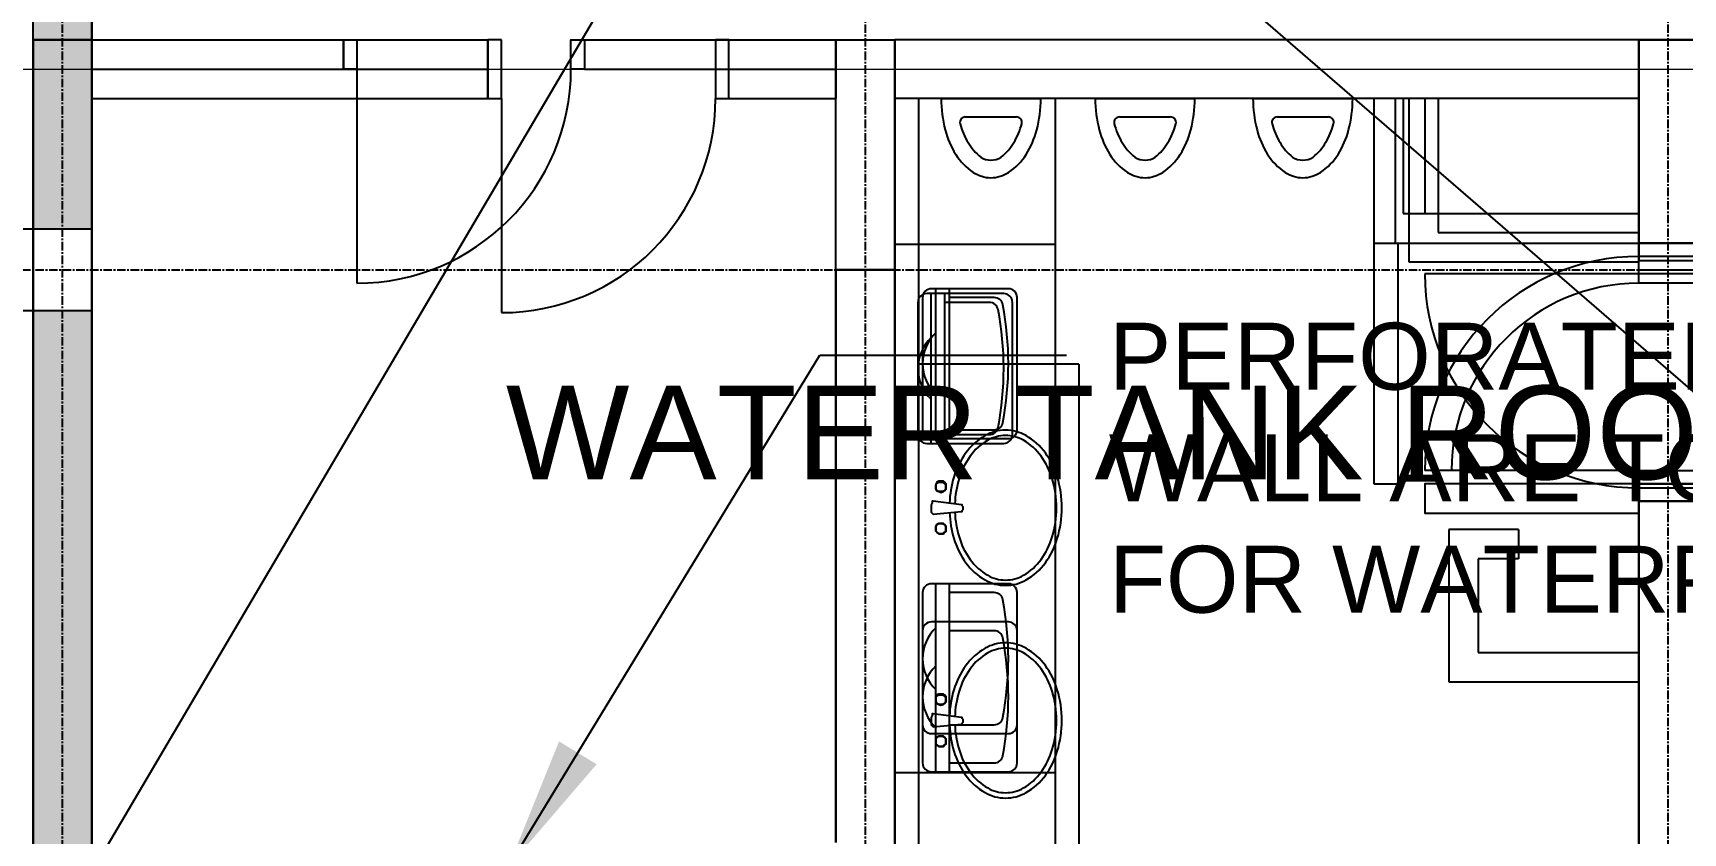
# Model space of a CAD drawing. Header units: millimetres. Extents: x -27283 to 30143, y -18440 to 22926.
# Drawn here: x -14643 to -8478, y 171 to 3161 of the extents above; entities that cross this region are included whole.
import ezdxf

# ---------------------------------------------------------------- set-up
doc = ezdxf.new("R2010")
doc.units = ezdxf.units.MM
doc.linetypes.add('PCENTRE', pattern=[50.8, 31.75, -6.35, 6.35, -6.35])
doc.linetypes.add('PCENTRE2', pattern=[28.575, 19.05, -3.175, 3.175, -3.175])
for name, color, linetype in [('11th Floor - Doors Windows and Openings', 7, 'Continuous'), ('11th Floor - Multi-View Blocks', 7, 'Continuous'), ('11th Floor - Structural Members', 7, 'Continuous'), ('11th Floor - Walls', 7, 'Continuous'), ('Boundaries_and_building_grids', 140, 'PCENTRE2'), ('Lift Motor Room Roof - Hatch', 7, 'Continuous'), ('Lift Motor Room Roof - Roofs', 7, 'Continuous'), ('Lift Motor Room Roof - Structural Members', 7, 'Continuous'), ('Lift Motor Room Roof - Text and Leaders', 7, 'Continuous'), ('Roof - Structural Members', 7, 'Continuous'), ('Roof - Text and Leaders', 7, 'Continuous'), ('Roof - Walls', 7, 'Continuous'), ('Sixth Floor - Doors Windows and Openings', 7, 'Continuous'), ('Sixth Floor - Multi-View Blocks', 7, 'Continuous'), ('Sixth Floor - Structural Members', 7, 'Continuous'), ('Sixth Floor - Walls', 7, 'Continuous'), ('Tenth Floor - Doors Windows and Openings', 7, 'Continuous'), ('Tenth Floor - Multi-View Blocks', 7, 'Continuous'), ('Tenth Floor - Structural Members', 7, 'Continuous'), ('Tenth Floor - Walls', 7, 'Continuous')]:
    doc.layers.add(name, color=color, linetype=linetype)
doc.styles.add('Arial1', font='arial.ttf')
doc.dimstyles.new('ISO-25', dxfattribs={"dimtxt": 2.5, "dimasz": 2.5, "dimexe": 1.25, "dimexo": 0.625, "dimtad": 1, "dimtxsty": 'Standard', "dimcen": 2.5, "dimadec": 0, "dimazin": 0, "dimtfac": 1, "dimtmove": 0, "dimatfit": 3, "dimfxl": 1, "dimarcsym": 0})
pattern_1 = [(90, (0, 0), (-25, 2e-15), [0.25, -199.75]), (90, (0.98, 2.5), (-25, 2e-15), [0.25, -199.75]), (90, (1.955, 5), (-25, 2e-15), [0.25, -199.75]), (90, (2.917, 7.5), (-25, 2e-15), [0.25, -199.75]), (90, (3.862, 10), (-25, 2e-15), [0.25, -199.75]), (90, (4.782, 12.5), (-25, 2e-15), [0.25, -199.75]), (90, (5.675, 15), (-25, 2e-15), [0.25, -199.75]), (90, (6.53, 17.5), (-25, 2e-15), [0.25, -199.75]), (90, (7.348, 20), (-25, 2e-15), [0.25, -199.75]), (90, (8.117, 22.5), (-25, 2e-15), [0.25, -199.75]), (90, (8.84, 25), (-25, 2e-15), [0.25, -199.75]), (90, (9.505, 27.5), (-25, 2e-15), [0.25, -199.75]), (90, (10.113, 30), (-25, 2e-15), [0.25, -199.75]), (90, (10.658, 32.5), (-25, 2e-15), [0.25, -199.75]), (90, (11.137, 35), (-25, 2e-15), [0.25, -199.75]), (90, (11.547, 37.5), (-25, 2e-15), [0.25, -199.75]), (90, (11.887, 40), (-25, 2e-15), [0.25, -199.75]), (90, (12.155, 42.5), (-25, 2e-15), [0.25, -199.75]), (90, (12.345, 45), (-25, 2e-15), [0.25, -199.75]), (90, (12.463, 47.5), (-25, 2e-15), [0.25, -199.75]), (90, (12.5, 50), (-25, 2e-15), [0.25, -199.75]), (90, (0.98, 97.5), (-25, 2e-15), [0.25, -199.75]), (90, (1.955, 95), (-25, 2e-15), [0.25, -199.75]), (90, (2.917, 92.5), (-25, 2e-15), [0.25, -199.75]), (90, (3.862, 90), (-25, 2e-15), [0.25, -199.75]), (90, (4.782, 87.5), (-25, 2e-15), [0.25, -199.75]), (90, (5.675, 85), (-25, 2e-15), [0.25, -199.75]), (90, (6.53, 82.5), (-25, 2e-15), [0.25, -199.75]), (90, (7.348, 80), (-25, 2e-15), [0.25, -199.75]), (90, (8.117, 77.5), (-25, 2e-15), [0.25, -199.75]), (90, (8.84, 75), (-25, 2e-15), [0.25, -199.75]), (90, (9.505, 72.5), (-25, 2e-15), [0.25, -199.75]), (90, (10.113, 70), (-25, 2e-15), [0.25, -199.75]), (90, (10.658, 67.5), (-25, 2e-15), [0.25, -199.75]), (90, (11.137, 65), (-25, 2e-15), [0.25, -199.75]), (90, (11.547, 62.5), (-25, 2e-15), [0.25, -199.75]), (90, (11.887, 60), (-25, 2e-15), [0.25, -199.75]), (90, (12.155, 57.5), (-25, 2e-15), [0.25, -199.75]), (90, (12.345, 55), (-25, 2e-15), [0.25, -199.75]), (90, (12.463, 52.5), (-25, 2e-15), [0.25, -199.75]), (90, (-0.98, 102.5), (-25, 2e-15), [0.25, -199.75]), (90, (-1.955, 105), (-25, 2e-15), [0.25, -199.75]), (90, (-2.917, 107.5), (-25, 2e-15), [0.25, -199.75]), (90, (-3.862, 110), (-25, 2e-15), [0.25, -199.75]), (90, (-4.782, 112.5), (-25, 2e-15), [0.25, -199.75]), (90, (-5.675, 115), (-25, 2e-15), [0.25, -199.75]), (90, (-6.53, 117.5), (-25, 2e-15), [0.25, -199.75]), (90, (-7.348, 120), (-25, 2e-15), [0.25, -199.75]), (90, (-8.117, 122.5), (-25, 2e-15), [0.25, -199.75]), (90, (-8.84, 125), (-25, 2e-15), [0.25, -199.75]), (90, (-9.505, 127.5), (-25, 2e-15), [0.25, -199.75]), (90, (-10.113, 130), (-25, 2e-15), [0.25, -199.75]), (90, (-10.658, 132.5), (-25, 2e-15), [0.25, -199.75]), (90, (-11.137, 135), (-25, 2e-15), [0.25, -199.75]), (90, (-11.547, 137.5), (-25, 2e-15), [0.25, -199.75]), (90, (-11.887, 140), (-25, 2e-15), [0.25, -199.75]), (90, (-12.155, 142.5), (-25, 2e-15), [0.25, -199.75]), (90, (-12.345, 145), (-25, 2e-15), [0.25, -199.75]), (90, (-12.463, 147.5), (-25, 2e-15), [0.25, -199.75]), (90, (-12.5, 150), (-25, 2e-15), [0.25, -199.75]), (90, (-0.98, 197.5), (-25, 2e-15), [0.25, -199.75]), (90, (-1.955, 195), (-25, 2e-15), [0.25, -199.75]), (90, (-2.917, 192.5), (-25, 2e-15), [0.25, -199.75]), (90, (-3.862, 190), (-25, 2e-15), [0.25, -199.75]), (90, (-4.782, 187.5), (-25, 2e-15), [0.25, -199.75]), (90, (-5.675, 185), (-25, 2e-15), [0.25, -199.75]), (90, (-6.53, 182.5), (-25, 2e-15), [0.25, -199.75]), (90, (-7.348, 180), (-25, 2e-15), [0.25, -199.75]), (90, (-8.117, 177.5), (-25, 2e-15), [0.25, -199.75]), (90, (-8.84, 175), (-25, 2e-15), [0.25, -199.75]), (90, (-9.505, 172.5), (-25, 2e-15), [0.25, -199.75]), (90, (-10.113, 170), (-25, 2e-15), [0.25, -199.75]), (90, (-10.658, 167.5), (-25, 2e-15), [0.25, -199.75]), (90, (-11.137, 165), (-25, 2e-15), [0.25, -199.75]), (90, (-11.547, 162.5), (-25, 2e-15), [0.25, -199.75]), (90, (-11.887, 160), (-25, 2e-15), [0.25, -199.75]), (90, (-12.155, 157.5), (-25, 2e-15), [0.25, -199.75]), (90, (-12.345, 155), (-25, 2e-15), [0.25, -199.75]), (90, (-12.463, 152.5), (-25, 2e-15), [0.25, -199.75]), (90, (0, 100), (-25, 2e-15), [0.25, -199.75])]

# ---------------------------------------------------------------- blocks, each defined once
blk = doc.blocks.new('whb4')
for points in [[(-93.1, 84.3), (-93.1, 84.3), (-93.1, 91.4), (-86, 98.4), (-82.4, 101.9), (-71.9, 101.9), (-64.9, 101.9), (-58, 98.4), (-54.4, 91.4), (-54.4, 84.3), (-54.4, 77.3), (-58, 70.2), (-64.9, 66.8), (-71.9, 66.8), (-82.4, 66.8), (-86, 70.2), (-93.1, 77.3), (-93.1, 84.3)], [(-93.1, 84.3), (-93.1, 73.8), (-86, 70.2), (-82.4, 63.3), (-71.9, 63.3), (-64.9, 63.3), (-58, 70.2), (-54.4, 73.8), (-54.4, 84.3), (-54.4, 91.4), (-58, 98.4), (-64.9, 101.9), (-71.9, 101.9), (-82.4, 101.9), (-86, 98.4), (-93.1, 91.4), (-93.1, 84.3)], [(-19.3, 112.4), (-19.3, 112.4), (-8.8, 7), (-8.8, 3.6), (-5.2, 3.6), (-1.7, 0), (1.7, 0), (8.8, 0), (12.4, 3.6), (15.8, 3.6), (15.8, 7), (29.9, 112.4), (29.9, 116), (22.9, 116), (15.8, 119.4), (5.3, 119.4), (-5.2, 119.4), (-12.2, 119.4), (-15.8, 116), (-19.3, 112.4)], [(61.4, 84.3), (65, 73.8), (68.5, 70.2), (75.5, 63.3), (82.6, 63.3), (93.1, 63.3), (100.1, 70.2), (103.6, 73.8), (103.6, 84.3), (103.6, 91.4), (100.1, 98.4), (93.1, 101.9), (82.6, 101.9), (75.5, 101.9), (68.5, 98.4), (65, 91.4), (61.4, 84.3)], [(65, 84.3), (65, 91.4), (68.5, 98.4), (75.5, 101.9), (82.6, 101.9), (89.6, 101.9), (96.5, 98.4), (100.1, 91.4), (100.1, 84.3), (100.1, 77.3), (96.5, 70.2), (89.6, 66.8), (82.6, 66.8), (75.5, 66.8), (68.5, 70.2), (65, 77.3), (65, 84.3)]]:
    blk.add_lwpolyline(points)
for points in [[(-13.2, 51.4, 0.061744), (-110, 35, 0.08403), (-200.4, -9.7, 0.106518), (-265, -81.6, 0.130631), (-285.3, -158.2, 0.130631), (-265, -234.8, 0.106518), (-200.4, -306.7, 0.08403), (-110, -351.4, 0.072981), (4.7, -368.2, 0.072981), (119.3, -351.4, 0.08403), (209.7, -306.7, 0.106518), (274.3, -234.8, 0.130631), (294.7, -158.2, 0.130631)], [(-11.2, 31.4, 0.062468), (-104.3, 15.8, 0.08403), (-188.7, -25.9, 0.106518), (-247.6, -91.6, 0.130631), (-265.3, -158.2, 0.130631), (-247.6, -224.9, 0.106518), (-188.7, -290.5, 0.08403), (-104.3, -332.2, 0.072981), (4.7, -348.2, 0.072981), (113.6, -332.2, 0.08403), (198, -290.5, 0.106518), (256.9, -224.9, 0.130631), (274.7, -158.2, 0.130631)], [(274.7, -158.2, 0.130631), (256.9, -91.6, 0.106518), (198, -25.9, 0.08403), (113.6, 15.8, 0.063409), (19.1, 31.5, 0.072981)], [(294.7, -158.2, 0.130631), (274.3, -81.6, 0.106518), (209.7, -9.7, 0.08403), (119.3, 35, 0.062212), (21.8, 51.4, 0.072981)]]:
    blk.add_lwpolyline(points, format="xyb")
blk = doc.blocks.new('UR3')
for p, q in [((-207.9, 153.9), (164.6, 153.9)), ((-117.4, 85.1), (74, 85.1))]:
    blk.add_line(p, q)
blk.add_lwpolyline([(-207.9, 153.9, 0.062798), (-192.7, 36.6, 0.0766), (-153.3, -54.8, 0.107143), (-87.8, -121.9, 0.147074), (-21.7, -141.8, 0.147074), (44.5, -121.9, 0.107143), (110, -54.8, 0.0766), (149.4, 36.6, 0.062798), (164.6, 153.9, 0.06357)], format="xyb")
for centre, radius, start, end in [((-117.4, 65.1), 20, 90, 194.63688), ((74, 65.1), 20, 345.36312, 90), ((121.4, 127.4), 266.8, 194.63688, 211.14449), ((-164.7, 127.4), 266.8, 328.85551, 345.36312), ((50.2, 78.1), 180.4, 209.43686, 232.38366), ((-93.5, 78.1), 180.4, 307.61634, 330.56314), ((-21.7, -6.9), 69.4, 236.53302, 270), ((-21.7, -6.9), 69.4, 270, 303.46698)]:
    blk.add_arc(centre, radius, start, end)

msp = doc.modelspace()

# ---------------------------------------------------------------- hatches: boundary and pattern name
at = {"layer": 'Lift Motor Room Roof - Hatch', "linetype": 'Continuous', "lineweight": -3}
h = msp.add_hatch(dxfattribs=at)
h.set_pattern_fill('GENERAL', color=8, scale=25, style=0)
h.set_pattern_definition(pattern_1)
h.paths.add_polyline_path([(-14642.8, 5070.7), (-14642.8, 2428.2), (-14422.8, 2428.2), (-14422.8, 5070.7)])
h = msp.add_hatch(dxfattribs=at)
h.set_pattern_fill('GENERAL', color=8, scale=25, style=0)
h.set_pattern_definition(pattern_1)
h.paths.add_polyline_path([(-14642.8, 2123.2), (-14642.8, -2071.8), (-14422.8, -2071.8), (-14422.8, 2123.2)])

# ---------------------------------------------------------------- linework, layer by layer
at = {"layer": '11th Floor - Doors Windows and Openings', "color": 1, "linetype": 'Continuous'}
for p, q in [((-13432.8, 3025.7, 37950), (-13432.8, 2225.7, 37950)), ((-8642.8, 1525.7, 37950), (-9342.8, 1525.7, 37950))]:
    msp.add_line(p, q, dxfattribs=at)
at = {"layer": '11th Floor - Doors Windows and Openings', "color": 1, "linetype": 'Continuous', "elevation": 37950}
for points in [[(-13432.8, 3025.7), (-13482.8, 3025.7), (-13482.8, 3135.7), (-13432.8, 3135.7), (-13432.8, 3025.7)], [(-12582.8, 3025.7), (-12632.8, 3025.7), (-12632.8, 3135.7), (-12582.8, 3135.7), (-12582.8, 3025.7)], [(-8422.8, 2225.7), (-8642.8, 2225.7), (-8642.8, 2275.7), (-8422.8, 2275.7), (-8422.8, 2225.7)], [(-8422.8, 1475.7), (-8642.8, 1475.7), (-8642.8, 1525.7), (-8422.8, 1525.7), (-8422.8, 1475.7)]]:
    msp.add_lwpolyline(points, dxfattribs=at)
at = {"layer": '11th Floor - Doors Windows and Openings', "color": 1, "linetype": 'Continuous'}
for centre, radius, start, end in [((-13432.8, 3025.7, 37950), 800, 270, 0), ((-8642.8, 1525.7, 37950), 700, 90, 180)]:
    msp.add_arc(centre, radius, start, end, dxfattribs=at)
at = {"layer": '11th Floor - Multi-View Blocks', "color": 1, "linetype": 'Continuous'}
for p, q in [((-11318.8, 2172, 37950), (-11318.8, 1677.9, 37950)), ((-10998.5, 2205, 37950), (-11285.9, 2205, 37950)), ((-11269.4, 1645, 37950), (-11269.4, 2205, 37950)), ((-11220, 2205, 37950), (-11220, 1645, 37950)), ((-11051.7, 2172, 37950), (-11220, 2172, 37950)), ((-10965.5, 1677.9, 37950), (-10965.5, 2172, 37950)), ((-11220, 1677.9, 37950), (-11051.7, 1677.9, 37950)), ((-11285.9, 1645, 37950), (-10998.5, 1645, 37950)), ((-11318.8, 1069.5, 37950), (-11318.8, 575.3, 37950)), ((-10998.5, 1102.4, 37950), (-11285.9, 1102.4, 37950)), ((-11269.4, 542.4, 37950), (-11269.4, 1102.4, 37950)), ((-11220, 1102.4, 37950), (-11220, 542.4, 37950)), ((-11051.7, 1069.5, 37950), (-11220, 1069.5, 37950)), ((-10965.5, 575.3, 37950), (-10965.5, 1069.5, 37950)), ((-11220, 575.3, 37950), (-11051.7, 575.3, 37950)), ((-11285.9, 542.4, 37950), (-10998.5, 542.4, 37950))]:
    msp.add_line(p, q, dxfattribs=at)
at = {"layer": '11th Floor - Multi-View Blocks', "color": 1, "linetype": 'Continuous', "elevation": 37950}
msp.add_lwpolyline([(-11422.8, 397), (-10822.8, 397), (-10822.8, 2370.9), (-11422.8, 2370.9), (-11422.8, 397)], dxfattribs=at)
at = {"layer": '11th Floor - Multi-View Blocks', "color": 1, "linetype": 'Continuous'}
for centre, radius, start, end in [((-11285.9, 2172, 37950), 32.9, 90, 180), ((-11051.7, 2139.1, 37950), 32.9, 10.8419, 90), ((-10998.5, 2172, 37950), 32.9, 0, 90), ((-12169.7, 1925, 37950), 1171.3, 349.15813, 10.84188), ((-11159.6, 1925, 37950), 159.2, 133.60268, 226.39732), ((-11285.9, 1677.9, 37950), 32.9, 180, 270), ((-11051.7, 1710.8, 37950), 32.9, 270, 349.1581), ((-10998.5, 1677.9, 37950), 32.9, 270, 0), ((-11285.9, 1069.5, 37950), 32.9, 90, 180), ((-11051.7, 1036.5, 37950), 32.9, 10.8419, 90), ((-10998.5, 1069.5, 37950), 32.9, 0, 90), ((-12169.7, 822.4, 37950), 1171.3, 349.15813, 10.84188), ((-11159.6, 822.4, 37950), 159.2, 133.60268, 226.39732), ((-11285.9, 575.3, 37950), 32.9, 180, 270), ((-11051.7, 608.3, 37950), 32.9, 270, 349.1581), ((-10998.5, 575.3, 37950), 32.9, 270, 0)]:
    msp.add_arc(centre, radius, start, end, dxfattribs=at)
at = {"layer": '11th Floor - Structural Members', "color": 5, "linetype": 'Continuous', "lineweight": -3, "elevation": 37950}
for points in [[(-14422.8, 3135.7), (-14422.8, -3084.3), (-14642.8, -3084.3), (-14642.8, 3135.7)], [(-11642.8, 2275.7), (-11642.8, 3135.7), (-11422.8, 3135.7), (-11422.8, 2275.7)], [(-8422.8, 3135.7), (-8422.8, 2375.7), (-8642.8, 2375.7), (-8642.8, 3135.7)], [(-8422.8, 1475.7), (-8642.8, 1475.7), (-8642.8, -3084.3), (-8422.8, -3084.3)]]:
    msp.add_lwpolyline(points, close=True, dxfattribs=at)
at = {"layer": '11th Floor - Walls', "color": 2, "linetype": 'Continuous'}
for p, q in [((-14422.8, 3135.7, 37950), (-13482.8, 3135.7, 37950)), ((-13482.8, 3135.7, 37950), (-13482.8, 3025.7, 37950)), ((-12582.8, 3135.7, 37950), (-12582.8, 3025.7, 37950)), ((-12582.8, 3135.7, 37950), (-11642.8, 3135.7, 37950)), ((-11642.8, 3025.7, 37950), (-11642.8, 3135.7, 37950)), ((-14422.8, 3025.7, 37950), (-13482.8, 3025.7, 37950)), ((-12582.8, 3025.7, 37950), (-11642.8, 3025.7, 37950))]:
    msp.add_line(p, q, dxfattribs=at)
at = {"layer": '11th Floor - Walls', "color": 3, "linetype": 'Continuous'}
for p, q in [((-11422.8, 2915.7, 37950), (-11422.8, 3135.7, 37950)), ((-8642.8, 3135.7, 37950), (-11422.8, 3135.7, 37950)), ((-8642.8, 2915.7, 37950), (-8642.8, 3135.7, 37950)), ((-9502.8, 2915.7, 37950), (-11422.8, 2915.7, 37950)), ((-9502.8, 2915.7, 37950), (-9502.8, 2305.7, 37950)), ((-9392.8, 2915.7, 37950), (-9392.8, 2415.7, 37950)), ((-8642.8, 2915.7, 37950), (-9392.8, 2915.7, 37950)), ((-9392.8, 2415.7, 37950), (-8642.8, 2415.7, 37950)), ((-8642.8, 2305.7, 37950), (-8642.8, 2415.7, 37950)), ((-9502.8, 2305.7, 37950), (-8642.8, 2305.7, 37950)), ((-11422.8, 2275.7, 37950), (-11642.8, 2275.7, 37950)), ((-11642.8, 2275.7, 37950), (-11642.8, 135.7, 37950)), ((-11422.8, -2224.3, 37950), (-11422.8, 2275.7, 37950)), ((-9352.8, 1305.7, 37950), (-9352.8, 735.7, 37950)), ((-9092.8, 1305.7, 37950), (-9352.8, 1305.7, 37950)), ((-9092.8, 1305.7, 37950), (-9092.8, 1195.7, 37950)), ((-9242.8, 1195.7, 37950), (-9242.8, 845.7, 37950)), ((-9092.8, 1195.7, 37950), (-9242.8, 1195.7, 37950)), ((-9242.8, 845.7, 37950), (-8642.8, 845.7, 37950)), ((-8642.8, 735.7, 37950), (-8642.8, 845.7, 37950)), ((-9352.8, 735.7, 37950), (-8642.8, 735.7, 37950))]:
    msp.add_line(p, q, dxfattribs=at)
at = {"layer": 'Boundaries_and_building_grids', "color": 140, "linetype": 'PCENTRE', "lineweight": -3}
for p, q in [((-14532.8, -11774.3), (-14532.8, 11825.7)), ((-11532.8, -11774.3), (-11532.8, 11825.7)), ((-8532.8, -11774.3), (-8532.8, 11825.7)), ((-27282.8, 2275.7), (25217.2, 2275.7))]:
    msp.add_line(p, q, dxfattribs=at)
at = {"layer": 'Boundaries_and_building_grids', "color": 4, "linetype": 'Continuous', "lineweight": 0}
msp.add_xline((-33205.7, 3025.7), (1, 0), dxfattribs=at)
at = {"layer": 'Lift Motor Room Roof - Roofs', "color": 3, "linetype": 'Continuous', "lineweight": -3}
msp.add_line((-14422.8, -5094.3, 46830), (-14422.8, 5145.7, 46830), dxfattribs=at)
at = {"layer": 'Lift Motor Room Roof - Roofs', "color": 4, "linetype": 'Continuous', "lineweight": -3}
for p, q in [((-14642.8, 2428.2, 46830), (-14642.8, 5070.7, 46830)), ((-14642.8, -2071.8, 46830), (-14642.8, 2123.2, 46830))]:
    msp.add_line(p, q, dxfattribs=at)
at = {"layer": 'Lift Motor Room Roof - Roofs', "color": 1, "linetype": 'Continuous', "lineweight": -3}
for p, q in [((-11702.8, 4645.7, 46830), (-14422.8, 25.7, 46830)), ((-6367.8, 25.7, 46830), (-11702.8, 4645.7, 46830))]:
    msp.add_line(p, q, dxfattribs=at)
at = {"layer": 'Lift Motor Room Roof - Structural Members', "color": 5, "linetype": 'Continuous', "lineweight": -3, "elevation": 46830}
msp.add_lwpolyline([(-14727.8, 2428.2), (-14727.8, 2123.2), (-14422.8, 2123.2), (-14422.8, 2428.2)], close=True, dxfattribs=at)
at = {"layer": 'Roof - Structural Members', "color": 5, "linetype": 'Continuous', "lineweight": -3, "elevation": 42250}
msp.add_lwpolyline([(-14727.8, 2428.2), (-14727.8, 2123.2), (-14422.8, 2123.2), (-14422.8, 2428.2)], close=True, dxfattribs=at)
at = {"layer": 'Roof - Walls', "color": 3, "linetype": 'Continuous'}
for p, q in [((-14642.8, 2428.2, 42250), (-14642.8, 5070.7, 42250)), ((-14422.8, 5070.7, 42250), (-14422.8, 2428.2, 42250)), ((-14642.8, -2071.8, 42250), (-14642.8, 2123.2, 42250)), ((-14422.8, 2123.2, 42250), (-14422.8, 135.7, 42250))]:
    msp.add_line(p, q, dxfattribs=at)
at = {"layer": 'Sixth Floor - Doors Windows and Openings', "color": 1, "linetype": 'Continuous', "lineweight": -3}
for p, q in [((-12892.8, 2915.7, 20700), (-12892.8, 2115.7, 20700)), ((-8642.8, 2260.7, 20700), (-9442.8, 2260.7, 20700))]:
    msp.add_line(p, q, dxfattribs=at)
at = {"layer": 'Sixth Floor - Doors Windows and Openings', "color": 1, "linetype": 'Continuous', "lineweight": -3, "elevation": 20700}
for points in [[(-12892.8, 3135.7), (-12942.8, 3135.7), (-12942.8, 2915.7), (-12892.8, 2915.7), (-12892.8, 3135.7)], [(-12042.8, 3135.7), (-12092.8, 3135.7), (-12092.8, 2915.7), (-12042.8, 2915.7), (-12042.8, 3135.7)], [(-8422.8, 2310.7), (-8422.8, 2260.7), (-8642.8, 2260.7), (-8642.8, 2310.7), (-8422.8, 2310.7)], [(-8422.8, 1460.7), (-8422.8, 1410.7), (-8642.8, 1410.7), (-8642.8, 1460.7), (-8422.8, 1460.7)]]:
    msp.add_lwpolyline(points, dxfattribs=at)
at = {"layer": 'Sixth Floor - Doors Windows and Openings', "color": 1, "linetype": 'Continuous', "lineweight": -3}
for centre, start, end in [((-12892.8, 2915.7, 20700), 270, 0), ((-8642.8, 2260.7, 20700), 180, 270)]:
    msp.add_arc(centre, 800, start, end, dxfattribs=at)
at = {"layer": 'Sixth Floor - Multi-View Blocks', "color": 2, "linetype": 'Continuous', "lineweight": -3}
for q in [(-11334.8, 1922.7, 20700), (-10734.8, -77.3, 20700)]:
    msp.add_line((-10734.8, 1922.7, 20700), q, dxfattribs=at)
at = {"layer": 'Sixth Floor - Structural Members', "color": 5, "linetype": 'Continuous', "lineweight": -3, "elevation": 20700}
for points in [[(-14422.8, 3135.7), (-14642.8, 3135.7), (-14642.8, -3084.3), (-14422.8, -3084.3)], [(-11642.8, 2275.7), (-11642.8, 3135.7), (-11422.8, 3135.7), (-11422.8, 2275.7)], [(-8422.8, 3135.7), (-8642.8, 3135.7), (-8642.8, 2310.7), (-8422.8, 2310.7)], [(-8422.8, 1410.7), (-8422.8, -3084.3), (-8642.8, -3084.3), (-8642.8, 1410.7)]]:
    msp.add_lwpolyline(points, close=True, dxfattribs=at)
at = {"layer": 'Sixth Floor - Walls', "color": 2, "linetype": 'Continuous', "lineweight": -3}
for p, q in [((-14422.8, 3025.7, 20700), (-14422.8, 3135.7, 20700)), ((-14422.8, 3135.7, 20700), (-12942.8, 3135.7, 20700)), ((-12942.8, 3025.7, 20700), (-12942.8, 3135.7, 20700)), ((-12042.8, 3025.7, 20700), (-12042.8, 3135.7, 20700)), ((-12042.8, 3135.7, 20700), (-11642.8, 3135.7, 20700)), ((-11642.8, 3135.7, 20700), (-11642.8, 3025.7, 20700)), ((-14422.8, 3025.7, 20700), (-12942.8, 3025.7, 20700)), ((-12042.8, 3025.7, 20700), (-11642.8, 3025.7, 20700)), ((-9632.8, 2375.7, 20700), (-9632.8, 1475.7, 20700)), ((-9542.8, 2375.7, 20700), (-9542.8, 1475.7, 20700)), ((-9632.8, 1475.7, 20700), (-9542.8, 1475.7, 20700))]:
    msp.add_line(p, q, dxfattribs=at)
at = {"layer": 'Sixth Floor - Walls', "color": 3, "linetype": 'Continuous', "lineweight": -3}
for p, q in [((-11422.8, 3135.7, 20700), (-11422.8, 2275.7, 20700)), ((-8642.8, 3135.7, 20700), (-11422.8, 3135.7, 20700)), ((-8642.8, 2915.7, 20700), (-8642.8, 3135.7, 20700)), ((-11334.7, 2915.7, 20700), (-11334.9, -2864.3, 20700)), ((-9632.8, 2915.7, 20700), (-11334.7, 2915.7, 20700)), ((-9632.8, 2915.7, 20700), (-9632.8, 2375.7, 20700)), ((-8642.8, 2915.7, 20700), (-9522.8, 2915.7, 20700)), ((-9522.8, 2915.7, 20700), (-9522.8, 2485.7, 20700)), ((-9522.8, 2485.7, 20700), (-8642.8, 2485.7, 20700)), ((-8642.8, 2375.7, 20700), (-8642.8, 2485.7, 20700)), ((-9632.8, 2375.7, 20700), (-8642.8, 2375.7, 20700)), ((-11422.8, 2275.7, 20700), (-11642.8, 2275.7, 20700)), ((-11642.8, 135.7, 20700), (-11642.8, 2275.7, 20700))]:
    msp.add_line(p, q, dxfattribs=at)
at = {"layer": 'Tenth Floor - Doors Windows and Openings', "color": 1, "linetype": 'Continuous'}
for p, q in [((-12892.8, 2915.7, 34500), (-12892.8, 2115.7, 34500)), ((-8642.8, 1525.7, 34500), (-9442.8, 1525.7, 34500))]:
    msp.add_line(p, q, dxfattribs=at)
at = {"layer": 'Tenth Floor - Doors Windows and Openings', "color": 1, "linetype": 'Continuous', "elevation": 34500}
for points in [[(-12892.8, 3135.7), (-12942.8, 3135.7), (-12942.8, 2915.7), (-12892.8, 2915.7), (-12892.8, 3135.7)], [(-12042.8, 3135.7), (-12092.8, 3135.7), (-12092.8, 2915.7), (-12042.8, 2915.7), (-12042.8, 3135.7)], [(-8422.8, 2375.7), (-8422.8, 2325.7), (-8642.8, 2325.7), (-8642.8, 2375.7), (-8422.8, 2375.7)], [(-8422.8, 1525.7), (-8422.8, 1475.7), (-8642.8, 1475.7), (-8642.8, 1525.7), (-8422.8, 1525.7)]]:
    msp.add_lwpolyline(points, dxfattribs=at)
at = {"layer": 'Tenth Floor - Doors Windows and Openings', "color": 1, "linetype": 'Continuous'}
for centre, start, end in [((-12892.8, 2915.7, 34500), 270, 0), ((-8642.8, 1525.7, 34500), 90, 180)]:
    msp.add_arc(centre, 800, start, end, dxfattribs=at)
at = {"layer": 'Tenth Floor - Multi-View Blocks', "color": 1, "linetype": 'Continuous'}
for p, q in [((-11015.9, 2186.9, 34500), (-11303.4, 2186.9, 34500)), ((-11286.9, 1626.9, 34500), (-11286.9, 2186.9, 34500)), ((-11237.5, 2186.9, 34500), (-11237.5, 1626.9, 34500)), ((-11336.3, 2154, 34500), (-11336.3, 1659.9, 34500)), ((-11069.2, 2154, 34500), (-11237.5, 2154, 34500)), ((-10983, 1659.9, 34500), (-10983, 2154, 34500)), ((-11303.4, 1626.9, 34500), (-11015.9, 1626.9, 34500)), ((-11237.5, 1659.9, 34500), (-11069.2, 1659.9, 34500)), ((-11318.8, 926.8, 34500), (-11318.8, 432.7, 34500)), ((-10998.5, 959.8, 34500), (-11285.9, 959.8, 34500)), ((-11269.4, 399.8, 34500), (-11269.4, 959.8, 34500)), ((-11220, 959.8, 34500), (-11220, 399.8, 34500)), ((-11051.7, 926.8, 34500), (-11220, 926.8, 34500)), ((-10965.5, 432.7, 34500), (-10965.5, 926.8, 34500)), ((-11220, 432.7, 34500), (-11051.7, 432.7, 34500)), ((-11285.9, 399.8, 34500), (-10998.5, 399.8, 34500))]:
    msp.add_line(p, q, dxfattribs=at)
at = {"layer": 'Tenth Floor - Multi-View Blocks', "color": 1, "linetype": 'Continuous', "elevation": 34500}
msp.add_lwpolyline([(-11422.9, -919.3), (-10822.9, -919.3), (-10822.8, 2915.7), (-11422.8, 2915.7), (-11422.9, -919.3)], dxfattribs=at)
at = {"layer": 'Tenth Floor - Multi-View Blocks', "color": 1, "linetype": 'Continuous'}
for centre, radius, start, end in [((-11303.4, 2154, 34500), 32.9, 90, 180), ((-11015.9, 2154, 34500), 32.9, 0, 90), ((-11069.2, 2121.1, 34500), 32.9, 10.8419, 90), ((-12187.2, 1906.9, 34500), 1171.3, 349.15813, 10.84187), ((-11177.1, 1906.9, 34500), 159.2, 133.60268, 226.39732), ((-11069.2, 1692.8, 34500), 32.9, 270, 349.1581), ((-11303.4, 1659.9, 34500), 32.9, 180, 270), ((-11015.9, 1659.9, 34500), 32.9, 270, 0), ((-11285.9, 926.8, 34500), 32.9, 90, 180), ((-11051.7, 893.9, 34500), 32.9, 10.8419, 90), ((-10998.5, 926.8, 34500), 32.9, 0, 90), ((-12169.7, 679.8, 34500), 1171.3, 349.15813, 10.84187), ((-11159.6, 679.8, 34500), 159.2, 133.60268, 226.39732), ((-11285.9, 432.7, 34500), 32.9, 180, 270), ((-11051.7, 465.7, 34500), 32.9, 270, 349.1581), ((-10998.5, 432.7, 34500), 32.9, 270, 0)]:
    msp.add_arc(centre, radius, start, end, dxfattribs=at)
at = {"layer": 'Tenth Floor - Structural Members', "color": 5, "linetype": 'Continuous'}
for p, q in [((-14642.8, 3135.7, 34500), (-14422.8, 3135.7, 34500)), ((-14422.8, -3084.3, 34500), (-14422.8, 3135.7, 34500)), ((-11642.8, 3135.7, 34500), (-11422.8, 3135.7, 34500)), ((-11642.8, 2275.7, 34500), (-11642.8, 3135.7, 34500)), ((-11422.8, 2275.7, 34500), (-11422.8, 3135.7, 34500)), ((-8642.8, 3135.7, 34500), (-8422.8, 3135.7, 34500)), ((-8642.8, 2375.7, 34500), (-8642.8, 3135.7, 34500)), ((-8642.8, 2375.7, 34500), (-8422.8, 2375.7, 34500)), ((-11422.8, 2275.7, 34500), (-11642.8, 2275.7, 34500)), ((-8642.8, -3084.3, 34500), (-8642.8, 1475.7, 34500)), ((-8642.8, 1475.7, 34500), (-8422.8, 1475.7, 34500))]:
    msp.add_line(p, q, dxfattribs=at)
at = {"layer": 'Tenth Floor - Walls', "color": 3, "linetype": 'Continuous'}
for p, q in [((-14422.8, 3135.7, 34500), (-12942.8, 3135.7, 34500)), ((-14422.8, 2915.7, 34500), (-14422.8, 3135.7, 34500)), ((-12942.8, 2915.7, 34500), (-12942.8, 3135.7, 34500)), ((-12042.8, 2915.7, 34500), (-12042.8, 3135.7, 34500)), ((-12042.8, 3135.7, 34500), (-11642.8, 3135.7, 34500)), ((-11642.8, 3135.7, 34500), (-11642.8, 2915.7, 34500)), ((-8642.8, 3135.7, 34500), (-11422.8, 3135.7, 34500)), ((-11422.8, 2915.7, 34500), (-11422.8, 3135.7, 34500)), ((-8642.8, 2915.7, 34500), (-8642.8, 3135.7, 34500)), ((-14422.8, 2915.7, 34500), (-12942.8, 2915.7, 34500)), ((-12042.8, 2915.7, 34500), (-11642.8, 2915.7, 34500)), ((-9552.8, 2915.7, 34500), (-11422.8, 2915.7, 34500)), ((-9552.8, 2915.7, 34500), (-9552.8, 2375.7, 34500)), ((-8642.8, 2915.7, 34500), (-9442.8, 2915.7, 34500)), ((-9442.8, 2915.7, 34500), (-9442.8, 2485.7, 34500)), ((-9442.8, 2485.7, 34500), (-8642.8, 2485.7, 34500)), ((-8642.8, 2485.7, 34500), (-8642.8, 2375.7, 34500)), ((-9552.8, 2375.7, 34500), (-8642.8, 2375.7, 34500)), ((-11642.8, 2275.7, 34500), (-11422.8, 2275.7, 34500)), ((-11642.8, 135.7, 34500), (-11642.8, 2275.7, 34500)), ((-11422.8, 2275.7, 34500), (-11422.8, -2224.3, 34500))]:
    msp.add_line(p, q, dxfattribs=at)
at = {"layer": 'Tenth Floor - Walls', "color": 3, "linetype": 'Continuous', "elevation": 34500}
msp.add_lwpolyline([(-8642.8, 1365.7), (-8642.8, 1475.7), (-9442.8, 1475.7), (-9442.8, 1365.7), (-8642.8, 1365.7)], dxfattribs=at)

# ---------------------------------------------------------------- block references
at = {"layer": 'Sixth Floor - Multi-View Blocks', "color": 2, "linetype": 'Continuous', "lineweight": -3}
for p in [(-11041.9, 2761.8, 20700), (-10466.1, 2761.8, 20700), (-9876.6, 2761.8, 20700)]:
    msp.add_blockref('UR3', p, dxfattribs=at)
at = {"layer": 'Sixth Floor - Multi-View Blocks', "color": 2, "linetype": 'Continuous', "lineweight": -3, "rotation": 90}
for p in [(-11167, 1381.6, 20700), (-11167, 586.8, 20700)]:
    msp.add_blockref('whb4', p, dxfattribs=at)

# ---------------------------------------------------------------- texts
at = {"layer": 'Lift Motor Room Roof - Text and Leaders', "color": 2, "linetype": 'Continuous', "insert": (-10623.1, 2077.8, 46830), "char_height": 250, "width": 10292.373, "attachment_point": 1, "style": 'Arial1'}
msp.add_mtext('PERFORATED BRICK OPENINGS TO DUCT ENCLOSURE WALL ARE TO BE FILLED WITH PLASTER AND PREPARED FOR WATERPROOFING TO BE TAKEN OVER WALL', dxfattribs=at)
at = {"layer": 'Roof - Text and Leaders', "color": 1, "linetype": 'Continuous', "insert": (-12875.9, 1487.5, 42250), "char_height": 350, "attachment_point": 7, "style": 'Arial1'}
msp.add_mtext('WATER TANK ROOM', dxfattribs=at)

# ---------------------------------------------------------------- leaders
at = {"layer": 'Lift Motor Room Roof - Text and Leaders', "color": 3, "linetype": 'Continuous', "lineweight": -3}
msp.add_leader([(-12867, 43.5, 46830), (-11702.7, 1956.3, 46830), (-10781.5, 1956.3, 46830)], dimstyle='ISO-25', override={"dimscale": 1, "dimasz": 500, "dimclrd": 1}, dxfattribs=at)
at = {"layer": 'Roof - Text and Leaders', "color": 3, "linetype": 'Continuous', "lineweight": -3}
msp.add_leader([(-14642.8, -338.7, 42250), (-15547, 1036.2, 42250), (-16278.4, 1036.2, 42250)], dimstyle='ISO-25', override={"dimscale": 1, "dimasz": 500, "dimclrd": 1}, dxfattribs=at)

doc.saveas('drawing.dxf')
